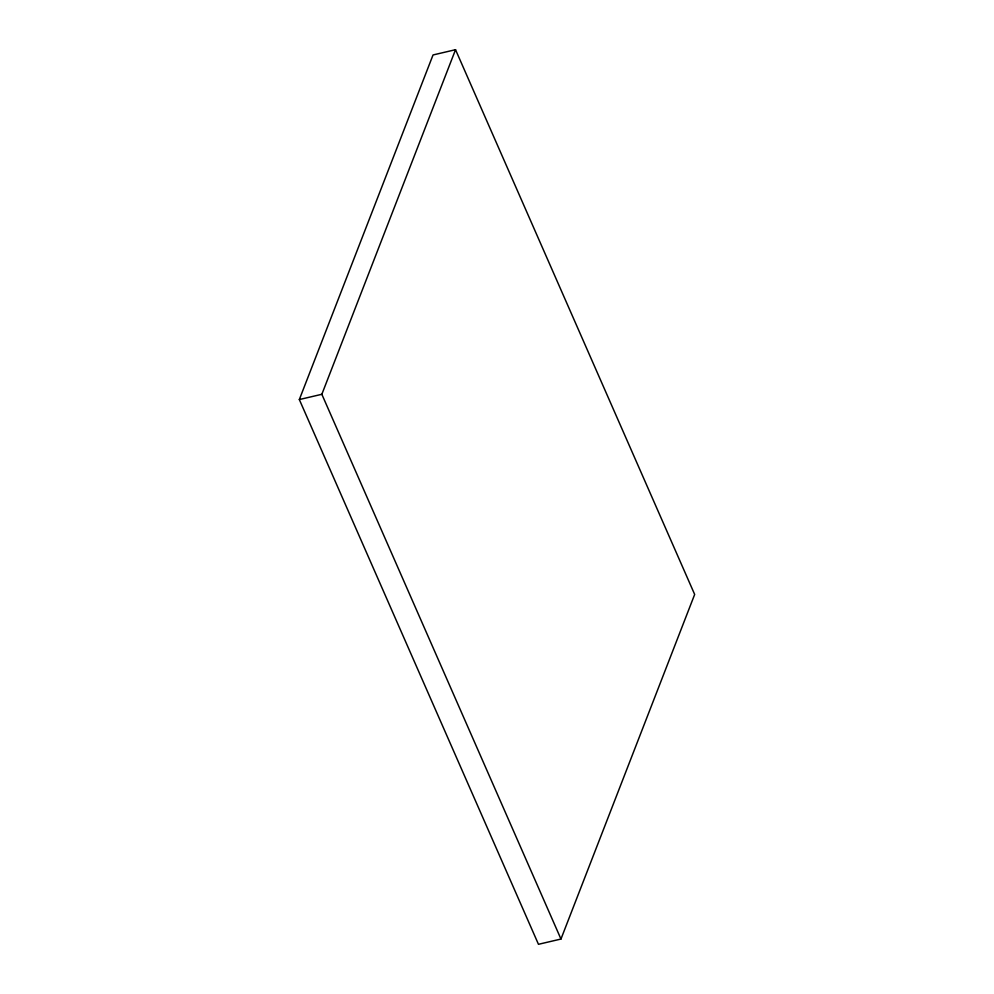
<?xml version="1.0" encoding="UTF-8"?>
<svg xmlns="http://www.w3.org/2000/svg" width="994" height="994" viewBox="0 0 994 994"><rect width="100%" height="100%" fill="white"/><g stroke="black" fill="none" stroke-linecap="round" stroke-linejoin="round"><path stroke-width="1.49" d="M299.331 399.551L433.036 54.956L455.538 49.7L694.669 594.449L560.964 939.044L538.462 944.3L299.331 399.551L321.845 394.295L455.538 49.7M321.845 394.295L560.964 939.044"/></g></svg>
